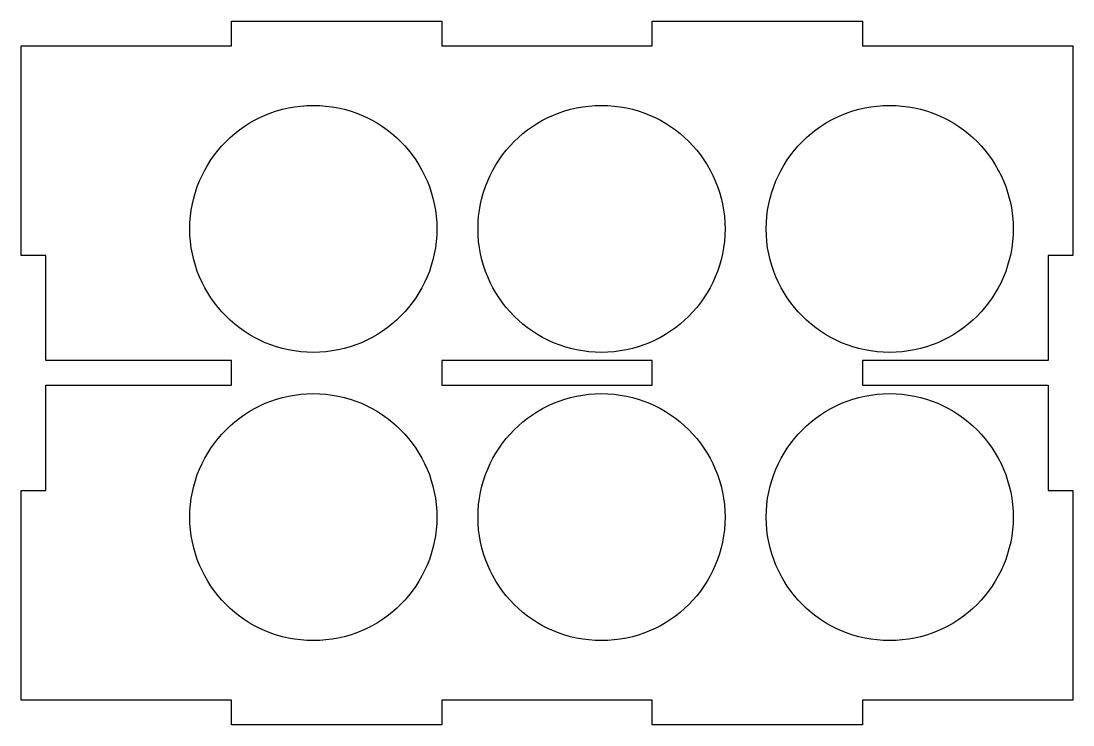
# Model space of a CAD drawing. Header units: millimetres. Extents: x 0 to 128, y 0 to 85.
import ezdxf

# ---------------------------------------------------------------- set-up
doc = ezdxf.new("R2010")
doc.units = ezdxf.units.MM
doc.layers.get('0').update_dxf_attribs({"linetype": 'CONTINUOUS'})

msp = doc.modelspace()

# ---------------------------------------------------------------- linework, layer by layer
for points in [[(127.76, 56.99), (124.76, 56.99), (124.76, 44.25), (102.21, 44.25), (102.21, 41.25), (124.76, 41.25), (124.76, 28.49), (127.76, 28.49), (127.76, 3), (102.21, 3), (102.21, 0), (76.66, 0), (76.66, 3), (51.1, 3), (51.1, 0), (25.55, 0), (25.55, 3), (0, 3), (0, 28.49), (3, 28.49), (3, 41.25), (25.55, 41.25), (25.55, 44.25), (3, 44.25), (3, 56.99), (0, 56.99), (0, 82.48), (25.55, 82.48), (25.55, 85.48), (51.1, 85.48), (51.1, 82.48), (76.66, 82.48), (76.66, 85.48), (102.21, 85.48), (102.21, 82.48), (127.76, 82.48)], [(51.1, 44.25), (51.1, 41.25), (76.66, 41.25), (76.66, 44.25)]]:
    msp.add_lwpolyline(points, close=True)
for centre in [(35.5, 60.24), (70.5, 60.24), (105.5, 60.24), (35.5, 25.24), (70.5, 25.24), (105.5, 25.24)]:
    msp.add_circle(centre, 15)

doc.saveas('drawing.dxf')
